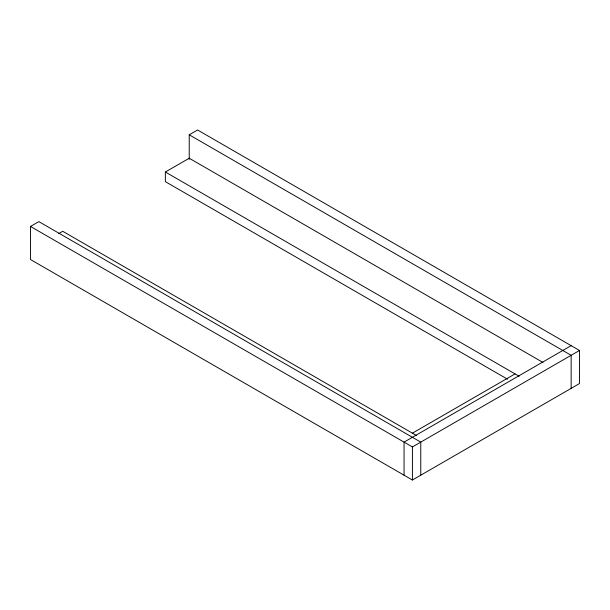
<?xml version="1.0" encoding="UTF-8"?>
<svg xmlns="http://www.w3.org/2000/svg" width="610" height="610" viewBox="0 0 610 610"><rect width="100%" height="100%" fill="white"/><g stroke="black" fill="none" stroke-linecap="round" stroke-linejoin="round"><path stroke-width="0.91" d="M189.23 159.378L189.23 134.802L197.587 129.983L579.5 350.475L579.5 383.553L412.413 480.017L30.5 259.524L30.5 226.447L38.857 221.628L420.77 442.12L420.77 475.198M58.606 233.645L62.723 231.274L416.531 435.54M507.589 379.245L165.363 181.658L165.363 172.012L189.23 158.234L542.999 362.477M412.413 433.161L515.053 373.907M571.143 345.656L404.056 442.12L404.056 475.198M30.5 226.447L412.413 446.947L579.5 350.475M189.23 134.802L571.143 355.302L571.143 388.372M165.363 172.012L519.171 376.279M412.413 446.947L412.413 480.017"/></g></svg>
